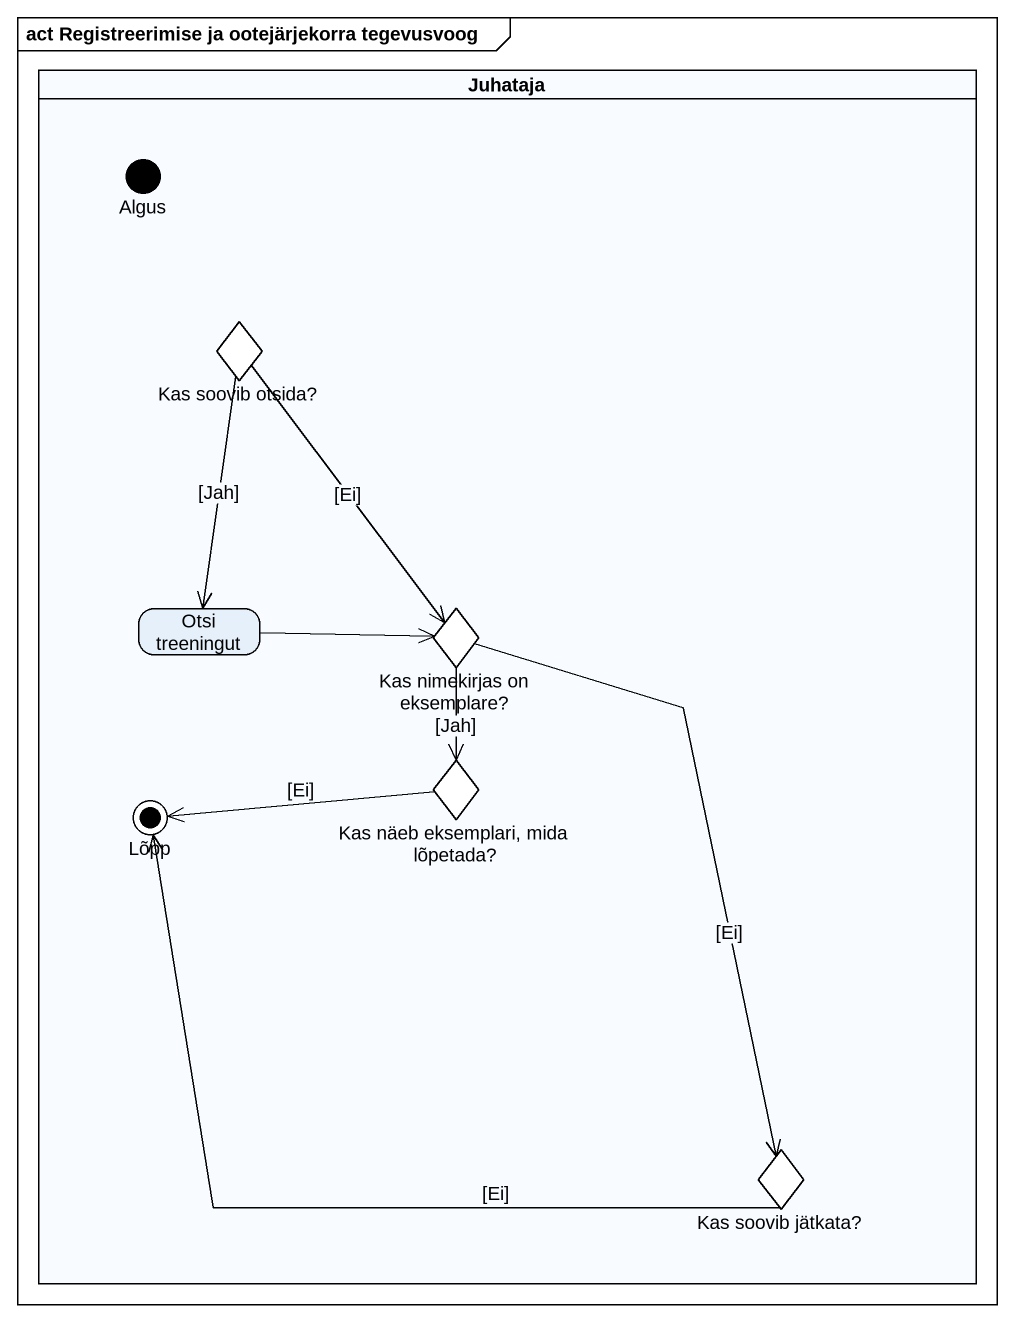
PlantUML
@startuml
mainframe act Registreerimise ja ootejärjekorra tegevusvoog
hide empty description
state Juhataja <<partition>> {
  state Algus <<start>>
  state "Kas soovib otsida?" as Kas_soovib_otsida <<choice>>
  state "Otsi treeningut" as Otsi_treeningut
  state "Kas nimekirjas on eksemplare?" as Kas_nimekirjas_on_eksemplare <<choice>>
  state Lõpp <<end>>
  state "Kas näeb eksemplari, mida lõpetada?" as Kas_näeb_eksemplari_mida <<choice>>
  state "Kas soovib jätkata?" as Kas_soovib_jätkata <<choice>>
}
Kas_soovib_otsida --> Otsi_treeningut : [Jah]
Kas_soovib_otsida --> Kas_nimekirjas_on_eksemplare : [Ei]
Otsi_treeningut -right-> Kas_nimekirjas_on_eksemplare
Kas_nimekirjas_on_eksemplare --> Kas_näeb_eksemplari_mida : [Jah]
Kas_nimekirjas_on_eksemplare --> Kas_soovib_jätkata : [Ei]
Kas_näeb_eksemplari_mida -left-> Lõpp : [Ei]
Kas_soovib_jätkata -left-> Lõpp : [Ei]
@enduml
